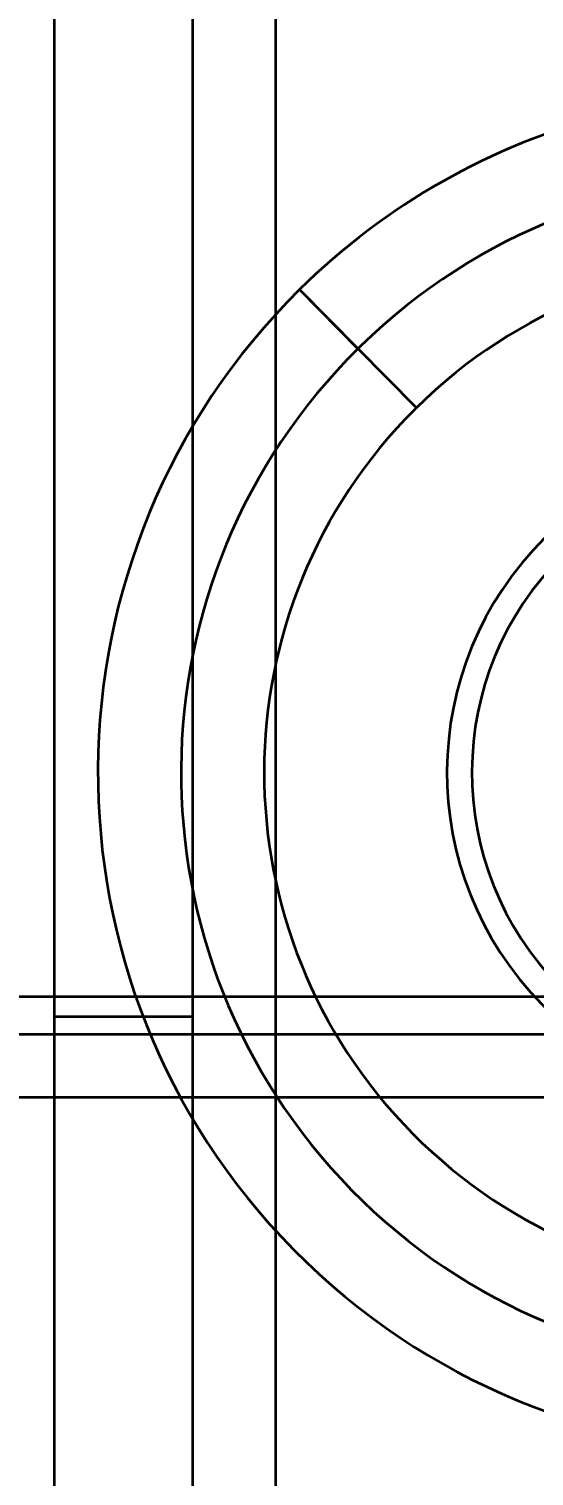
# Model space of a CAD drawing. Header units: millimetres. Extents: x -178 to 3694, y -325 to 1836.
# Drawn here: x 1351.5 to 1369.8, y 84.6 to 136.8 of the extents above; entities that cross this region are included whole.
import ezdxf

# ---------------------------------------------------------------- set-up
doc = ezdxf.new("R2010")
doc.units = ezdxf.units.MM
doc.styles.get("Standard").update_dxf_attribs({"font": 'arial.ttf'})
doc.dimstyles.new('CGJ', dxfattribs={"dimscale": 13, "dimtxt": 2.25, "dimasz": 2.25, "dimexe": 1, "dimexo": 1.25, "dimgap": 1.15, "dimtad": 1, "dimtoh": 1, "dimdec": 1, "dimdsep": 46, "dimtxsty": 'Standard', "dimcen": 0, "dimclrd": 2, "dimclre": 2, "dimclrt": 2, "dimadec": 0, "dimazin": 0, "dimtfac": 1, "dimtdec": 1, "dimtmove": 0, "dimatfit": 0, "dimfxl": 1, "dimtolj": 1, "dimtzin": 0, "dimlwe": -1, "dimarcsym": 2})

# ---------------------------------------------------------------- blocks, each defined once
blk = doc.blocks.new('*D57')
at = {"color": 2, "transparency": 16777216}
for p, q in [((0.015, 8.75), (0.015, -153.5)), ((1500.015, 8.75), (1500.015, -153.5))]:
    blk.add_line(p, q, dxfattribs=at)
at = {"color": 2, "lineweight": -2, "transparency": 16777216}
blk.add_line((29.265, -140.5), (1470.765, -140.5), dxfattribs=at)
at = {"color": 2, "transparency": 16777216}
for points in [[(29.265, -135.625), (29.265, -145.375), (0.015, -140.5)], [(1470.765, -135.625), (1470.765, -145.375), (1500.015, -140.5)]]:
    blk.add_solid(points, dxfattribs=at)
at = {"layer": 'Defpoints', "color": 0, "transparency": 16777216}
for p in [(0.015, 25), (1500.015, 25), (1500.015, -140.5)]:
    blk.add_point(p, dxfattribs=at)
at = {"color": 2, "transparency": 16777216, "insert": (750.015, -110.416), "char_height": 29.25, "attachment_point": 5}
blk.add_mtext('\\A1;1200 / 1350 / 1500 / 1650 / 1800', dxfattribs=at)

msp = doc.modelspace()

# ---------------------------------------------------------------- linework, layer by layer
at = {"color": 7, "linetype": 'Continuous', "lineweight": 35}
for p, q in [((1352.429, 532.172), (1352.429, 67.828)), ((1352.429, 498.8), (1352.429, 101.2)), ((1357.429, 498.8), (1357.429, 101.2)), ((1357.429, 263), (1357.429, 67.828)), ((1360.429, 263), (1360.429, 61.938)), ((1360.429, 263), (1360.429, 61.938)), ((1365.512, 123.159), (1361.295, 127.427)), ((1361.295, 127.427), (1363.403, 125.293)), ((1338.515, 101.92), (1418.515, 101.92)), ((1338.515, 101.92), (1418.515, 101.92)), ((1352.429, 101.2), (1357.429, 101.2)), ((1352.429, 101.2), (1352.429, 67.828)), ((1357.429, 101.2), (1357.429, 67.828)), ((1338.515, 100.559), (1418.515, 100.559)), ((1338.515, 98.289), (1418.515, 98.289))]:
    msp.add_line(p, q, dxfattribs=at)
for radius, start, end in [(24.5, 314.6585, 134.6585), (24.5, 314.6585, 134.6585), (21.5, 314.6585, 134.2993), (18.5, 314.9113, 134.6585), (24.5, 134.6585, 314.6585), (24.5, 134.6585, 314.6585), (21.5, 134.2993, 134.6585), (21.5, 134.6585, 314.2993), (18.5, 134.9113, 314.6585), (18.5, 134.6585, 134.9113), (11.9, 134.6585, 314.6585), (11, 134.6585, 314.6585), (11, 134.6585, 314.6585)]:
    msp.add_arc((1378.515, 110), radius, start, end, dxfattribs=at)

# ---------------------------------------------------------------- dimensions: what is measured, and where the dimension line sits
dim = msp.add_linear_dim(base=(1500.015, -140.5), p1=(0.015, 25), p2=(1500.015, 25), angle=180, text='1200 / 1350 / <> / 1650 / 1800', dimstyle='CGJ')
dim.commit()
dim.dimension.update_dxf_attribs({"geometry": '*D57', "text_midpoint": (750.015, -140.5), "dimtype": 160})

doc.saveas('drawing.dxf')
